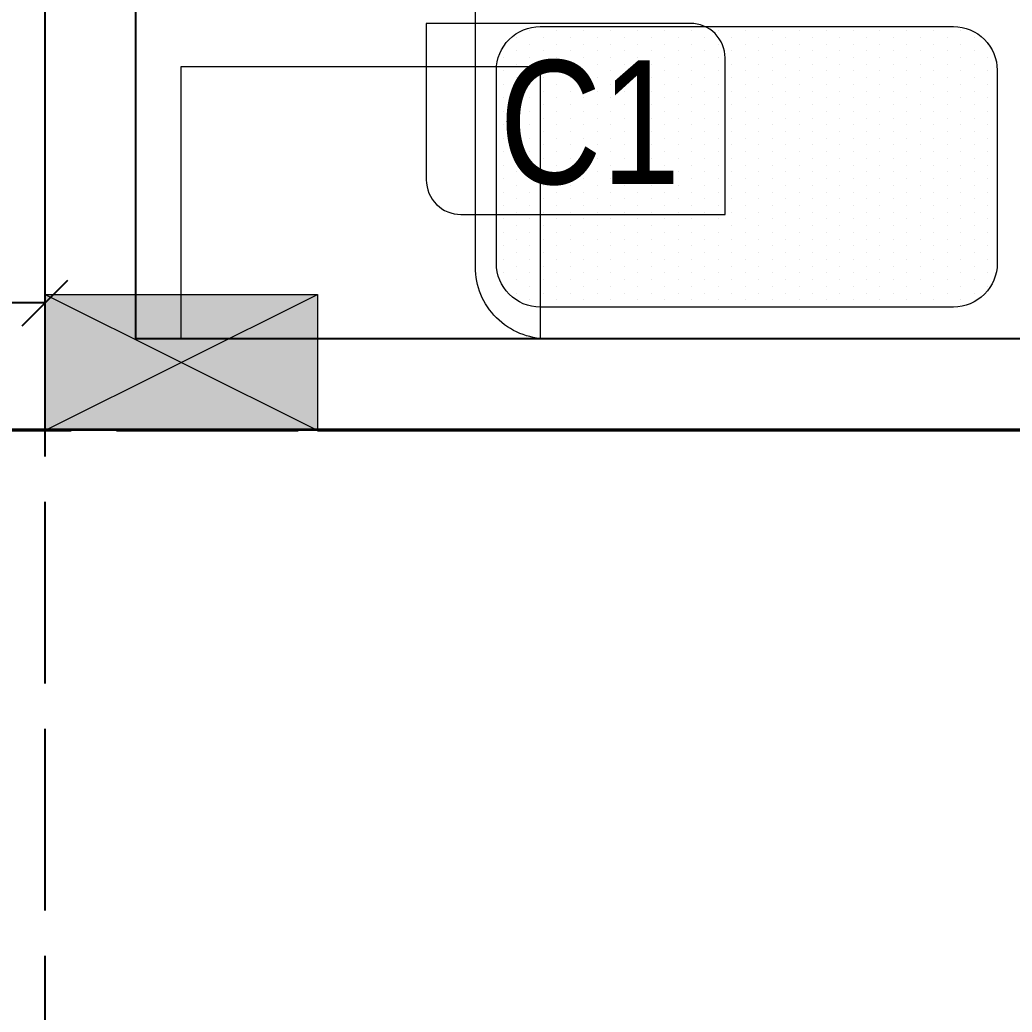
# Model space of a CAD drawing. Header units: inches. Extents: x -9010 to 68966, y 35237 to 36644.
# Drawn here: x -8766.9 to -8701.3, y 35433.5 to 35499 of the extents above; entities that cross this region are included whole.
import ezdxf

# ---------------------------------------------------------------- set-up
doc = ezdxf.new("R2010")
doc.units = ezdxf.units.IN
doc.linetypes.add('ACAD_ISO02W100', pattern=[15, 12, -3])
for name, color, linetype, lineweight in [('0Y-DIM', 54, 'Continuous', 25), ('0Y-WALLS', 23, 'Continuous', 25), ('CE-TEXT', 7, 'Continuous', 0), ('COL NO', 7, 'Continuous', 0), ('Column', 240, 'Continuous', 9), ('COLUMN HATCH', 252, 'Continuous', 5), ('WALL', 6, 'Continuous', 20)]:
    doc.layers.add(name, color=color, linetype=linetype, lineweight=lineweight)
doc.layers.add('0Y-FURNITURE', color=7, linetype='Continuous', lineweight=9, true_color=0x454545)
doc.styles.get("Standard").update_dxf_attribs({"font": 'arial.ttf'})
doc.styles.add('stylus bt', font='swissck.ttf')
doc.dimstyles.get("Standard").update_dxf_attribs({"dimtxt": 6, "dimasz": 3, "dimexe": 0.18, "dimexo": 0.0625, "dimgap": 0.09, "dimtad": 0, "dimdec": 0, "dimzin": 0, "dimdsep": 46, "dimlunit": 4, "dimtxsty": 'Standard', "dimblk": 'OBLIQUE', "dimcen": 0.09, "dimclrt": 256, "dimadec": 0, "dimazin": 0, "dimtfac": 1, "dimtdec": 0, "dimtofl": 0, "dimtmove": 0, "dimatfit": 3, "dimfxl": 1, "dimtolj": 1, "dimtzin": 0, "dimarcsym": 0})

# ---------------------------------------------------------------- blocks, each defined once
blk = doc.blocks.new('dsda')
at = {"layer": 'COLUMN HATCH', "true_color": 0xb3b3b3, "transparency": 33554549}
h = blk.add_hatch(color=253, dxfattribs=at)
h.dxf.hatch_style = 1
h.paths.add_polyline_path([(82546.375, -2802.43), (82528.375, -2802.43), (82537.375, -2806.93)])
h.paths.add_polyline_path([(82528.375, -2802.43), (82528.375, -2811.43), (82537.375, -2806.93)])
h.paths.add_polyline_path([(82537.375, -2806.93), (82528.375, -2811.43), (82546.375, -2811.43)])
h.paths.add_polyline_path([(82546.375, -2802.43), (82537.375, -2806.93), (82546.375, -2811.43)])
at = {"layer": 'Column'}
for p, q in [((82528.375, -2802.43), (82546.375, -2811.43)), ((82546.375, -2802.43), (82528.375, -2811.43))]:
    blk.add_line(p, q, dxfattribs=at)
blk.add_lwpolyline([(82528.375, -2802.43), (82546.375, -2802.43), (82546.375, -2811.43), (82528.375, -2811.43)], close=True, dxfattribs=at)
blk = doc.blocks.new('_Oblique')
at = {"color": 0, "linetype": 'ByBlock', "lineweight": -2}
blk.add_line((-0.5, -0.5), (0.5, 0.5), dxfattribs=at)
blk = doc.blocks.new('*D79')
at = {"color": 0, "lineweight": -2, "transparency": 16777216}
for p, q in [((-8825.227, 35471.946), (-8825.227, 35480.493)), ((-8825.227, 35480.313), (-8814.312, 35480.314)), ((-8765.224, 35480.314), (-8776.139, 35480.314)), ((-8765.224, 35471.947), (-8765.224, 35480.494))]:
    blk.add_line(p, q, dxfattribs=at)
at = {"layer": 'Defpoints', "color": 0, "transparency": 16777216}
for p in [(-8765.224, 35480.314), (-8825.227, 35471.883), (-8765.224, 35471.884)]:
    blk.add_point(p, dxfattribs=at)
at = {"color": 0, "lineweight": -2, "transparency": 16777216, "xscale": 3, "yscale": 3, "zscale": 3}
for p, rotation in [((-8825.227, 35480.313), 180.0008605399076), ((-8765.224, 35480.314), 0.00086053990759562)]:
    blk.add_blockref('_Oblique', p, dxfattribs=dict(at, rotation=rotation))
at = {"transparency": 16777216, "insert": (-8795.225, 35480.314), "char_height": 6, "attachment_point": 5, "rotation": 0.00086}
blk.add_mtext("\\A1;5' [1524.1]", dxfattribs=at)
blk = doc.blocks.new('*X4')
at = {"color": 0}
for p, q in [((273.9375, 457.03125), (273.9375, 457.03125)), ((274.3125, 457.03125), (274.3125, 457.03125)), ((274.6875, 457.03125), (274.6875, 457.03125)), ((275.0625, 457.03125), (275.0625, 457.03125)), ((275.4375, 457.03125), (275.4375, 457.03125)), ((275.8125, 457.03125), (275.8125, 457.03125)), ((276.1875, 457.03125), (276.1875, 457.03125)), ((276.5625, 457.03125), (276.5625, 457.03125)), ((276.9375, 457.03125), (276.9375, 457.03125)), ((277.3125, 457.03125), (277.3125, 457.03125)), ((277.6875, 457.03125), (277.6875, 457.03125)), ((278.0625, 457.03125), (278.0625, 457.03125)), ((278.4375, 457.03125), (278.4375, 457.03125)), ((278.8125, 457.03125), (278.8125, 457.03125)), ((279.1875, 457.03125), (279.1875, 457.03125)), ((279.5625, 457.03125), (279.5625, 457.03125)), ((273.75, 456.9375), (273.75, 456.9375)), ((274.125, 456.9375), (274.125, 456.9375)), ((274.5, 456.9375), (274.5, 456.9375)), ((274.875, 456.9375), (274.875, 456.9375)), ((275.25, 456.9375), (275.25, 456.9375)), ((275.625, 456.9375), (275.625, 456.9375)), ((276, 456.9375), (276, 456.9375)), ((276.375, 456.9375), (276.375, 456.9375)), ((276.75, 456.9375), (276.75, 456.9375)), ((277.125, 456.9375), (277.125, 456.9375)), ((277.5, 456.9375), (277.5, 456.9375)), ((277.875, 456.9375), (277.875, 456.9375)), ((278.25, 456.9375), (278.25, 456.9375)), ((278.625, 456.9375), (278.625, 456.9375)), ((279, 456.9375), (279, 456.9375)), ((279.375, 456.9375), (279.375, 456.9375)), ((279.75, 456.9375), (279.75, 456.9375)), ((273.5625, 456.84375), (273.5625, 456.84375)), ((273.9375, 456.84375), (273.9375, 456.84375)), ((274.3125, 456.84375), (274.3125, 456.84375)), ((274.6875, 456.84375), (274.6875, 456.84375)), ((275.0625, 456.84375), (275.0625, 456.84375)), ((275.4375, 456.84375), (275.4375, 456.84375)), ((275.8125, 456.84375), (275.8125, 456.84375)), ((276.1875, 456.84375), (276.1875, 456.84375)), ((276.5625, 456.84375), (276.5625, 456.84375)), ((276.9375, 456.84375), (276.9375, 456.84375)), ((277.3125, 456.84375), (277.3125, 456.84375)), ((277.6875, 456.84375), (277.6875, 456.84375)), ((278.0625, 456.84375), (278.0625, 456.84375)), ((278.4375, 456.84375), (278.4375, 456.84375)), ((278.8125, 456.84375), (278.8125, 456.84375)), ((279.1875, 456.84375), (279.1875, 456.84375)), ((279.5625, 456.84375), (279.5625, 456.84375)), ((279.9375, 456.84375), (279.9375, 456.84375)), ((273.375, 456.75), (273.375, 456.75)), ((273.5625, 456.65625), (273.5625, 456.65625)), ((273.75, 456.75), (273.75, 456.75)), ((273.9375, 456.65625), (273.9375, 456.65625)), ((274.125, 456.75), (274.125, 456.75)), ((274.3125, 456.65625), (274.3125, 456.65625)), ((274.5, 456.75), (274.5, 456.75)), ((274.6875, 456.65625), (274.6875, 456.65625)), ((274.875, 456.75), (274.875, 456.75)), ((275.0625, 456.65625), (275.0625, 456.65625)), ((275.25, 456.75), (275.25, 456.75)), ((275.4375, 456.65625), (275.4375, 456.65625)), ((275.625, 456.75), (275.625, 456.75)), ((275.8125, 456.65625), (275.8125, 456.65625)), ((276, 456.75), (276, 456.75)), ((276.1875, 456.65625), (276.1875, 456.65625)), ((276.375, 456.75), (276.375, 456.75)), ((276.5625, 456.65625), (276.5625, 456.65625)), ((276.75, 456.75), (276.75, 456.75)), ((276.9375, 456.65625), (276.9375, 456.65625)), ((277.125, 456.75), (277.125, 456.75)), ((277.3125, 456.65625), (277.3125, 456.65625)), ((277.5, 456.75), (277.5, 456.75)), ((277.6875, 456.65625), (277.6875, 456.65625)), ((277.875, 456.75), (277.875, 456.75)), ((278.0625, 456.65625), (278.0625, 456.65625)), ((278.25, 456.75), (278.25, 456.75)), ((278.4375, 456.65625), (278.4375, 456.65625)), ((278.625, 456.75), (278.625, 456.75)), ((278.8125, 456.65625), (278.8125, 456.65625)), ((279, 456.75), (279, 456.75)), ((279.1875, 456.65625), (279.1875, 456.65625)), ((279.375, 456.75), (279.375, 456.75)), ((279.5625, 456.65625), (279.5625, 456.65625)), ((279.75, 456.75), (279.75, 456.75)), ((279.9375, 456.65625), (279.9375, 456.65625)), ((280.125, 456.75), (280.125, 456.75)), ((273.375, 456.5625), (273.375, 456.5625)), ((273.75, 456.5625), (273.75, 456.5625)), ((274.125, 456.5625), (274.125, 456.5625)), ((274.5, 456.5625), (274.5, 456.5625)), ((274.875, 456.5625), (274.875, 456.5625)), ((275.25, 456.5625), (275.25, 456.5625)), ((275.625, 456.5625), (275.625, 456.5625)), ((276, 456.5625), (276, 456.5625)), ((276.375, 456.5625), (276.375, 456.5625)), ((276.75, 456.5625), (276.75, 456.5625)), ((277.125, 456.5625), (277.125, 456.5625)), ((277.5, 456.5625), (277.5, 456.5625)), ((277.875, 456.5625), (277.875, 456.5625)), ((278.25, 456.5625), (278.25, 456.5625)), ((278.625, 456.5625), (278.625, 456.5625)), ((279, 456.5625), (279, 456.5625)), ((279.375, 456.5625), (279.375, 456.5625)), ((279.75, 456.5625), (279.75, 456.5625)), ((280.125, 456.5625), (280.125, 456.5625)), ((273.375, 456.375), (273.375, 456.375)), ((273.5625, 456.46875), (273.5625, 456.46875)), ((273.75, 456.375), (273.75, 456.375)), ((273.9375, 456.46875), (273.9375, 456.46875)), ((274.125, 456.375), (274.125, 456.375)), ((274.3125, 456.46875), (274.3125, 456.46875)), ((274.5, 456.375), (274.5, 456.375)), ((274.6875, 456.46875), (274.6875, 456.46875)), ((274.875, 456.375), (274.875, 456.375)), ((275.0625, 456.46875), (275.0625, 456.46875)), ((275.25, 456.375), (275.25, 456.375)), ((275.4375, 456.46875), (275.4375, 456.46875)), ((275.625, 456.375), (275.625, 456.375)), ((275.8125, 456.46875), (275.8125, 456.46875)), ((276, 456.375), (276, 456.375)), ((276.1875, 456.46875), (276.1875, 456.46875)), ((276.375, 456.375), (276.375, 456.375)), ((276.5625, 456.46875), (276.5625, 456.46875)), ((276.75, 456.375), (276.75, 456.375)), ((276.9375, 456.46875), (276.9375, 456.46875)), ((277.125, 456.375), (277.125, 456.375)), ((277.3125, 456.46875), (277.3125, 456.46875)), ((277.5, 456.375), (277.5, 456.375)), ((277.6875, 456.46875), (277.6875, 456.46875)), ((277.875, 456.375), (277.875, 456.375)), ((278.0625, 456.46875), (278.0625, 456.46875)), ((278.25, 456.375), (278.25, 456.375)), ((278.4375, 456.46875), (278.4375, 456.46875)), ((278.625, 456.375), (278.625, 456.375)), ((278.8125, 456.46875), (278.8125, 456.46875)), ((279, 456.375), (279, 456.375)), ((279.1875, 456.46875), (279.1875, 456.46875)), ((279.375, 456.375), (279.375, 456.375)), ((279.5625, 456.46875), (279.5625, 456.46875)), ((279.75, 456.375), (279.75, 456.375)), ((279.9375, 456.46875), (279.9375, 456.46875)), ((280.125, 456.375), (280.125, 456.375)), ((273.5625, 456.28125), (273.5625, 456.28125)), ((273.9375, 456.28125), (273.9375, 456.28125)), ((274.3125, 456.28125), (274.3125, 456.28125)), ((274.6875, 456.28125), (274.6875, 456.28125)), ((275.0625, 456.28125), (275.0625, 456.28125)), ((275.4375, 456.28125), (275.4375, 456.28125)), ((275.8125, 456.28125), (275.8125, 456.28125)), ((276.1875, 456.28125), (276.1875, 456.28125)), ((276.5625, 456.28125), (276.5625, 456.28125)), ((276.9375, 456.28125), (276.9375, 456.28125)), ((277.3125, 456.28125), (277.3125, 456.28125)), ((277.6875, 456.28125), (277.6875, 456.28125)), ((278.0625, 456.28125), (278.0625, 456.28125)), ((278.4375, 456.28125), (278.4375, 456.28125)), ((278.8125, 456.28125), (278.8125, 456.28125)), ((279.1875, 456.28125), (279.1875, 456.28125)), ((279.5625, 456.28125), (279.5625, 456.28125)), ((279.9375, 456.28125), (279.9375, 456.28125)), ((273.375, 456.1875), (273.375, 456.1875)), ((273.5625, 456.09375), (273.5625, 456.09375)), ((273.75, 456.1875), (273.75, 456.1875)), ((273.9375, 456.09375), (273.9375, 456.09375)), ((274.125, 456.1875), (274.125, 456.1875)), ((274.3125, 456.09375), (274.3125, 456.09375)), ((274.5, 456.1875), (274.5, 456.1875)), ((274.6875, 456.09375), (274.6875, 456.09375)), ((274.875, 456.1875), (274.875, 456.1875)), ((275.0625, 456.09375), (275.0625, 456.09375)), ((275.25, 456.1875), (275.25, 456.1875)), ((275.4375, 456.09375), (275.4375, 456.09375)), ((275.625, 456.1875), (275.625, 456.1875)), ((275.8125, 456.09375), (275.8125, 456.09375)), ((276, 456.1875), (276, 456.1875)), ((276.1875, 456.09375), (276.1875, 456.09375)), ((276.375, 456.1875), (276.375, 456.1875)), ((276.5625, 456.09375), (276.5625, 456.09375)), ((276.75, 456.1875), (276.75, 456.1875)), ((276.9375, 456.09375), (276.9375, 456.09375)), ((277.125, 456.1875), (277.125, 456.1875)), ((277.3125, 456.09375), (277.3125, 456.09375)), ((277.5, 456.1875), (277.5, 456.1875)), ((277.6875, 456.09375), (277.6875, 456.09375)), ((277.875, 456.1875), (277.875, 456.1875)), ((278.0625, 456.09375), (278.0625, 456.09375)), ((278.25, 456.1875), (278.25, 456.1875)), ((278.4375, 456.09375), (278.4375, 456.09375)), ((278.625, 456.1875), (278.625, 456.1875)), ((278.8125, 456.09375), (278.8125, 456.09375)), ((279, 456.1875), (279, 456.1875)), ((279.1875, 456.09375), (279.1875, 456.09375)), ((279.375, 456.1875), (279.375, 456.1875)), ((279.5625, 456.09375), (279.5625, 456.09375)), ((279.75, 456.1875), (279.75, 456.1875)), ((279.9375, 456.09375), (279.9375, 456.09375)), ((280.125, 456.1875), (280.125, 456.1875)), ((273.375, 456), (273.375, 456)), ((273.75, 456), (273.75, 456)), ((274.125, 456), (274.125, 456)), ((274.5, 456), (274.5, 456)), ((274.875, 456), (274.875, 456)), ((275.25, 456), (275.25, 456)), ((275.625, 456), (275.625, 456)), ((276, 456), (276, 456)), ((276.375, 456), (276.375, 456)), ((276.75, 456), (276.75, 456)), ((277.125, 456), (277.125, 456)), ((277.5, 456), (277.5, 456)), ((277.875, 456), (277.875, 456)), ((278.25, 456), (278.25, 456)), ((278.625, 456), (278.625, 456)), ((279, 456), (279, 456)), ((279.375, 456), (279.375, 456)), ((279.75, 456), (279.75, 456)), ((280.125, 456), (280.125, 456)), ((273.375, 455.8125), (273.375, 455.8125)), ((273.5625, 455.90625), (273.5625, 455.90625)), ((273.75, 455.8125), (273.75, 455.8125)), ((273.9375, 455.90625), (273.9375, 455.90625)), ((274.125, 455.8125), (274.125, 455.8125)), ((274.3125, 455.90625), (274.3125, 455.90625)), ((274.5, 455.8125), (274.5, 455.8125)), ((274.6875, 455.90625), (274.6875, 455.90625)), ((274.875, 455.8125), (274.875, 455.8125)), ((275.0625, 455.90625), (275.0625, 455.90625)), ((275.25, 455.8125), (275.25, 455.8125)), ((275.4375, 455.90625), (275.4375, 455.90625)), ((275.625, 455.8125), (275.625, 455.8125)), ((275.8125, 455.90625), (275.8125, 455.90625)), ((276, 455.8125), (276, 455.8125)), ((276.1875, 455.90625), (276.1875, 455.90625)), ((276.375, 455.8125), (276.375, 455.8125)), ((276.5625, 455.90625), (276.5625, 455.90625)), ((276.75, 455.8125), (276.75, 455.8125)), ((276.9375, 455.90625), (276.9375, 455.90625)), ((277.125, 455.8125), (277.125, 455.8125)), ((277.3125, 455.90625), (277.3125, 455.90625)), ((277.5, 455.8125), (277.5, 455.8125)), ((277.6875, 455.90625), (277.6875, 455.90625)), ((277.875, 455.8125), (277.875, 455.8125)), ((278.0625, 455.90625), (278.0625, 455.90625)), ((278.25, 455.8125), (278.25, 455.8125)), ((278.4375, 455.90625), (278.4375, 455.90625)), ((278.625, 455.8125), (278.625, 455.8125)), ((278.8125, 455.90625), (278.8125, 455.90625)), ((279, 455.8125), (279, 455.8125)), ((279.1875, 455.90625), (279.1875, 455.90625)), ((279.375, 455.8125), (279.375, 455.8125)), ((279.5625, 455.90625), (279.5625, 455.90625)), ((279.75, 455.8125), (279.75, 455.8125)), ((279.9375, 455.90625), (279.9375, 455.90625)), ((280.125, 455.8125), (280.125, 455.8125)), ((273.5625, 455.71875), (273.5625, 455.71875)), ((273.9375, 455.71875), (273.9375, 455.71875)), ((274.3125, 455.71875), (274.3125, 455.71875)), ((274.6875, 455.71875), (274.6875, 455.71875)), ((275.0625, 455.71875), (275.0625, 455.71875)), ((275.4375, 455.71875), (275.4375, 455.71875)), ((275.8125, 455.71875), (275.8125, 455.71875)), ((276.1875, 455.71875), (276.1875, 455.71875)), ((276.5625, 455.71875), (276.5625, 455.71875)), ((276.9375, 455.71875), (276.9375, 455.71875)), ((277.3125, 455.71875), (277.3125, 455.71875)), ((277.6875, 455.71875), (277.6875, 455.71875)), ((278.0625, 455.71875), (278.0625, 455.71875)), ((278.4375, 455.71875), (278.4375, 455.71875)), ((278.8125, 455.71875), (278.8125, 455.71875)), ((279.1875, 455.71875), (279.1875, 455.71875)), ((279.5625, 455.71875), (279.5625, 455.71875)), ((279.9375, 455.71875), (279.9375, 455.71875)), ((273.375, 455.625), (273.375, 455.625)), ((273.5625, 455.53125), (273.5625, 455.53125)), ((273.75, 455.625), (273.75, 455.625)), ((273.9375, 455.53125), (273.9375, 455.53125)), ((274.125, 455.625), (274.125, 455.625)), ((274.3125, 455.53125), (274.3125, 455.53125)), ((274.5, 455.625), (274.5, 455.625)), ((274.6875, 455.53125), (274.6875, 455.53125)), ((274.875, 455.625), (274.875, 455.625)), ((275.0625, 455.53125), (275.0625, 455.53125)), ((275.25, 455.625), (275.25, 455.625)), ((275.4375, 455.53125), (275.4375, 455.53125)), ((275.625, 455.625), (275.625, 455.625)), ((275.8125, 455.53125), (275.8125, 455.53125)), ((276, 455.625), (276, 455.625)), ((276.1875, 455.53125), (276.1875, 455.53125)), ((276.375, 455.625), (276.375, 455.625)), ((276.5625, 455.53125), (276.5625, 455.53125)), ((276.75, 455.625), (276.75, 455.625)), ((276.9375, 455.53125), (276.9375, 455.53125)), ((277.125, 455.625), (277.125, 455.625)), ((277.3125, 455.53125), (277.3125, 455.53125)), ((277.5, 455.625), (277.5, 455.625)), ((277.6875, 455.53125), (277.6875, 455.53125)), ((277.875, 455.625), (277.875, 455.625)), ((278.0625, 455.53125), (278.0625, 455.53125)), ((278.25, 455.625), (278.25, 455.625)), ((278.4375, 455.53125), (278.4375, 455.53125)), ((278.625, 455.625), (278.625, 455.625)), ((278.8125, 455.53125), (278.8125, 455.53125)), ((279, 455.625), (279, 455.625)), ((279.1875, 455.53125), (279.1875, 455.53125)), ((279.375, 455.625), (279.375, 455.625)), ((279.5625, 455.53125), (279.5625, 455.53125)), ((279.75, 455.625), (279.75, 455.625)), ((279.9375, 455.53125), (279.9375, 455.53125)), ((280.125, 455.625), (280.125, 455.625)), ((273.375, 455.4375), (273.375, 455.4375)), ((273.75, 455.4375), (273.75, 455.4375)), ((274.125, 455.4375), (274.125, 455.4375)), ((274.5, 455.4375), (274.5, 455.4375)), ((274.875, 455.4375), (274.875, 455.4375)), ((275.25, 455.4375), (275.25, 455.4375)), ((275.625, 455.4375), (275.625, 455.4375)), ((276, 455.4375), (276, 455.4375)), ((276.375, 455.4375), (276.375, 455.4375)), ((276.75, 455.4375), (276.75, 455.4375)), ((277.125, 455.4375), (277.125, 455.4375)), ((277.5, 455.4375), (277.5, 455.4375)), ((277.875, 455.4375), (277.875, 455.4375)), ((278.25, 455.4375), (278.25, 455.4375)), ((278.625, 455.4375), (278.625, 455.4375)), ((279, 455.4375), (279, 455.4375)), ((279.375, 455.4375), (279.375, 455.4375)), ((279.75, 455.4375), (279.75, 455.4375)), ((280.125, 455.4375), (280.125, 455.4375)), ((273.375, 455.25), (273.375, 455.25)), ((273.5625, 455.34375), (273.5625, 455.34375)), ((273.75, 455.25), (273.75, 455.25)), ((273.9375, 455.34375), (273.9375, 455.34375)), ((274.125, 455.25), (274.125, 455.25)), ((274.3125, 455.34375), (274.3125, 455.34375)), ((274.5, 455.25), (274.5, 455.25)), ((274.6875, 455.34375), (274.6875, 455.34375)), ((274.875, 455.25), (274.875, 455.25)), ((275.0625, 455.34375), (275.0625, 455.34375)), ((275.25, 455.25), (275.25, 455.25)), ((275.4375, 455.34375), (275.4375, 455.34375)), ((275.625, 455.25), (275.625, 455.25)), ((275.8125, 455.34375), (275.8125, 455.34375)), ((276, 455.25), (276, 455.25)), ((276.1875, 455.34375), (276.1875, 455.34375)), ((276.375, 455.25), (276.375, 455.25)), ((276.5625, 455.34375), (276.5625, 455.34375)), ((276.75, 455.25), (276.75, 455.25)), ((276.9375, 455.34375), (276.9375, 455.34375)), ((277.125, 455.25), (277.125, 455.25)), ((277.3125, 455.34375), (277.3125, 455.34375)), ((277.5, 455.25), (277.5, 455.25)), ((277.6875, 455.34375), (277.6875, 455.34375)), ((277.875, 455.25), (277.875, 455.25)), ((278.0625, 455.34375), (278.0625, 455.34375)), ((278.25, 455.25), (278.25, 455.25)), ((278.4375, 455.34375), (278.4375, 455.34375)), ((278.625, 455.25), (278.625, 455.25)), ((278.8125, 455.34375), (278.8125, 455.34375)), ((279, 455.25), (279, 455.25)), ((279.1875, 455.34375), (279.1875, 455.34375)), ((279.375, 455.25), (279.375, 455.25)), ((279.5625, 455.34375), (279.5625, 455.34375)), ((279.75, 455.25), (279.75, 455.25)), ((279.9375, 455.34375), (279.9375, 455.34375)), ((280.125, 455.25), (280.125, 455.25)), ((273.5625, 455.15625), (273.5625, 455.15625)), ((273.9375, 455.15625), (273.9375, 455.15625)), ((274.3125, 455.15625), (274.3125, 455.15625)), ((274.6875, 455.15625), (274.6875, 455.15625)), ((275.0625, 455.15625), (275.0625, 455.15625)), ((275.4375, 455.15625), (275.4375, 455.15625)), ((275.8125, 455.15625), (275.8125, 455.15625)), ((276.1875, 455.15625), (276.1875, 455.15625)), ((276.5625, 455.15625), (276.5625, 455.15625)), ((276.9375, 455.15625), (276.9375, 455.15625)), ((277.3125, 455.15625), (277.3125, 455.15625)), ((277.6875, 455.15625), (277.6875, 455.15625)), ((278.0625, 455.15625), (278.0625, 455.15625)), ((278.4375, 455.15625), (278.4375, 455.15625)), ((278.8125, 455.15625), (278.8125, 455.15625)), ((279.1875, 455.15625), (279.1875, 455.15625)), ((279.5625, 455.15625), (279.5625, 455.15625)), ((279.9375, 455.15625), (279.9375, 455.15625)), ((273.375, 455.0625), (273.375, 455.0625)), ((273.5625, 454.96875), (273.5625, 454.96875)), ((273.75, 455.0625), (273.75, 455.0625)), ((273.9375, 454.96875), (273.9375, 454.96875)), ((274.125, 455.0625), (274.125, 455.0625)), ((274.3125, 454.96875), (274.3125, 454.96875)), ((274.5, 455.0625), (274.5, 455.0625)), ((274.6875, 454.96875), (274.6875, 454.96875)), ((274.875, 455.0625), (274.875, 455.0625)), ((275.0625, 454.96875), (275.0625, 454.96875)), ((275.25, 455.0625), (275.25, 455.0625)), ((275.4375, 454.96875), (275.4375, 454.96875)), ((275.625, 455.0625), (275.625, 455.0625)), ((275.8125, 454.96875), (275.8125, 454.96875)), ((276, 455.0625), (276, 455.0625)), ((276.1875, 454.96875), (276.1875, 454.96875)), ((276.375, 455.0625), (276.375, 455.0625)), ((276.5625, 454.96875), (276.5625, 454.96875)), ((276.75, 455.0625), (276.75, 455.0625)), ((276.9375, 454.96875), (276.9375, 454.96875)), ((277.125, 455.0625), (277.125, 455.0625)), ((277.3125, 454.96875), (277.3125, 454.96875)), ((277.5, 455.0625), (277.5, 455.0625)), ((277.6875, 454.96875), (277.6875, 454.96875)), ((277.875, 455.0625), (277.875, 455.0625)), ((278.0625, 454.96875), (278.0625, 454.96875)), ((278.25, 455.0625), (278.25, 455.0625)), ((278.4375, 454.96875), (278.4375, 454.96875)), ((278.625, 455.0625), (278.625, 455.0625)), ((278.8125, 454.96875), (278.8125, 454.96875)), ((279, 455.0625), (279, 455.0625)), ((279.1875, 454.96875), (279.1875, 454.96875)), ((279.375, 455.0625), (279.375, 455.0625)), ((279.5625, 454.96875), (279.5625, 454.96875)), ((279.75, 455.0625), (279.75, 455.0625)), ((279.9375, 454.96875), (279.9375, 454.96875)), ((280.125, 455.0625), (280.125, 455.0625)), ((273.375, 454.875), (273.375, 454.875)), ((273.75, 454.875), (273.75, 454.875)), ((274.125, 454.875), (274.125, 454.875)), ((274.5, 454.875), (274.5, 454.875)), ((274.875, 454.875), (274.875, 454.875)), ((275.25, 454.875), (275.25, 454.875)), ((275.625, 454.875), (275.625, 454.875)), ((276, 454.875), (276, 454.875)), ((276.375, 454.875), (276.375, 454.875)), ((276.75, 454.875), (276.75, 454.875)), ((277.125, 454.875), (277.125, 454.875)), ((277.5, 454.875), (277.5, 454.875)), ((277.875, 454.875), (277.875, 454.875)), ((278.25, 454.875), (278.25, 454.875)), ((278.625, 454.875), (278.625, 454.875)), ((279, 454.875), (279, 454.875)), ((279.375, 454.875), (279.375, 454.875)), ((279.75, 454.875), (279.75, 454.875)), ((280.125, 454.875), (280.125, 454.875)), ((273.375, 454.6875), (273.375, 454.6875)), ((273.5625, 454.78125), (273.5625, 454.78125)), ((273.75, 454.6875), (273.75, 454.6875)), ((273.9375, 454.78125), (273.9375, 454.78125)), ((274.125, 454.6875), (274.125, 454.6875)), ((274.3125, 454.78125), (274.3125, 454.78125)), ((274.5, 454.6875), (274.5, 454.6875)), ((274.6875, 454.78125), (274.6875, 454.78125)), ((274.875, 454.6875), (274.875, 454.6875)), ((275.0625, 454.78125), (275.0625, 454.78125)), ((275.25, 454.6875), (275.25, 454.6875)), ((275.4375, 454.78125), (275.4375, 454.78125)), ((275.625, 454.6875), (275.625, 454.6875)), ((275.8125, 454.78125), (275.8125, 454.78125)), ((276, 454.6875), (276, 454.6875)), ((276.1875, 454.78125), (276.1875, 454.78125)), ((276.375, 454.6875), (276.375, 454.6875)), ((276.5625, 454.78125), (276.5625, 454.78125)), ((276.75, 454.6875), (276.75, 454.6875)), ((276.9375, 454.78125), (276.9375, 454.78125)), ((277.125, 454.6875), (277.125, 454.6875)), ((277.3125, 454.78125), (277.3125, 454.78125)), ((277.5, 454.6875), (277.5, 454.6875)), ((277.6875, 454.78125), (277.6875, 454.78125)), ((277.875, 454.6875), (277.875, 454.6875)), ((278.0625, 454.78125), (278.0625, 454.78125)), ((278.25, 454.6875), (278.25, 454.6875)), ((278.4375, 454.78125), (278.4375, 454.78125)), ((278.625, 454.6875), (278.625, 454.6875)), ((278.8125, 454.78125), (278.8125, 454.78125)), ((279, 454.6875), (279, 454.6875)), ((279.1875, 454.78125), (279.1875, 454.78125)), ((279.375, 454.6875), (279.375, 454.6875)), ((279.5625, 454.78125), (279.5625, 454.78125)), ((279.75, 454.6875), (279.75, 454.6875)), ((279.9375, 454.78125), (279.9375, 454.78125)), ((280.125, 454.6875), (280.125, 454.6875)), ((273.5625, 454.59375), (273.5625, 454.59375)), ((273.9375, 454.59375), (273.9375, 454.59375)), ((274.3125, 454.59375), (274.3125, 454.59375)), ((274.6875, 454.59375), (274.6875, 454.59375)), ((275.0625, 454.59375), (275.0625, 454.59375)), ((275.4375, 454.59375), (275.4375, 454.59375)), ((275.8125, 454.59375), (275.8125, 454.59375)), ((276.1875, 454.59375), (276.1875, 454.59375)), ((276.5625, 454.59375), (276.5625, 454.59375)), ((276.9375, 454.59375), (276.9375, 454.59375)), ((277.3125, 454.59375), (277.3125, 454.59375)), ((277.6875, 454.59375), (277.6875, 454.59375)), ((278.0625, 454.59375), (278.0625, 454.59375)), ((278.4375, 454.59375), (278.4375, 454.59375)), ((278.8125, 454.59375), (278.8125, 454.59375)), ((279.1875, 454.59375), (279.1875, 454.59375)), ((279.5625, 454.59375), (279.5625, 454.59375)), ((279.9375, 454.59375), (279.9375, 454.59375)), ((273.375, 454.5), (273.375, 454.5)), ((273.5625, 454.40625), (273.5625, 454.40625)), ((273.75, 454.5), (273.75, 454.5)), ((273.9375, 454.40625), (273.9375, 454.40625)), ((274.125, 454.5), (274.125, 454.5)), ((274.3125, 454.40625), (274.3125, 454.40625)), ((274.5, 454.5), (274.5, 454.5)), ((274.6875, 454.40625), (274.6875, 454.40625)), ((274.875, 454.5), (274.875, 454.5)), ((275.0625, 454.40625), (275.0625, 454.40625)), ((275.25, 454.5), (275.25, 454.5)), ((275.4375, 454.40625), (275.4375, 454.40625)), ((275.625, 454.5), (275.625, 454.5)), ((275.8125, 454.40625), (275.8125, 454.40625)), ((276, 454.5), (276, 454.5)), ((276.1875, 454.40625), (276.1875, 454.40625)), ((276.375, 454.5), (276.375, 454.5)), ((276.5625, 454.40625), (276.5625, 454.40625)), ((276.75, 454.5), (276.75, 454.5)), ((276.9375, 454.40625), (276.9375, 454.40625)), ((277.125, 454.5), (277.125, 454.5)), ((277.3125, 454.40625), (277.3125, 454.40625)), ((277.5, 454.5), (277.5, 454.5)), ((277.6875, 454.40625), (277.6875, 454.40625)), ((277.875, 454.5), (277.875, 454.5)), ((278.0625, 454.40625), (278.0625, 454.40625)), ((278.25, 454.5), (278.25, 454.5)), ((278.4375, 454.40625), (278.4375, 454.40625)), ((278.625, 454.5), (278.625, 454.5)), ((278.8125, 454.40625), (278.8125, 454.40625)), ((279, 454.5), (279, 454.5)), ((279.1875, 454.40625), (279.1875, 454.40625)), ((279.375, 454.5), (279.375, 454.5)), ((279.5625, 454.40625), (279.5625, 454.40625)), ((279.75, 454.5), (279.75, 454.5)), ((279.9375, 454.40625), (279.9375, 454.40625)), ((280.125, 454.5), (280.125, 454.5)), ((273.375, 454.3125), (273.375, 454.3125)), ((273.75, 454.3125), (273.75, 454.3125)), ((274.125, 454.3125), (274.125, 454.3125)), ((274.5, 454.3125), (274.5, 454.3125)), ((274.875, 454.3125), (274.875, 454.3125)), ((275.25, 454.3125), (275.25, 454.3125)), ((275.625, 454.3125), (275.625, 454.3125)), ((276, 454.3125), (276, 454.3125)), ((276.375, 454.3125), (276.375, 454.3125)), ((276.75, 454.3125), (276.75, 454.3125)), ((277.125, 454.3125), (277.125, 454.3125)), ((277.5, 454.3125), (277.5, 454.3125)), ((277.875, 454.3125), (277.875, 454.3125)), ((278.25, 454.3125), (278.25, 454.3125)), ((278.625, 454.3125), (278.625, 454.3125)), ((279, 454.3125), (279, 454.3125)), ((279.375, 454.3125), (279.375, 454.3125)), ((279.75, 454.3125), (279.75, 454.3125)), ((280.125, 454.3125), (280.125, 454.3125)), ((273.375, 454.125), (273.375, 454.125)), ((273.5625, 454.21875), (273.5625, 454.21875)), ((273.75, 454.125), (273.75, 454.125)), ((273.9375, 454.21875), (273.9375, 454.21875)), ((274.125, 454.125), (274.125, 454.125)), ((274.3125, 454.21875), (274.3125, 454.21875)), ((274.5, 454.125), (274.5, 454.125)), ((274.6875, 454.21875), (274.6875, 454.21875)), ((274.875, 454.125), (274.875, 454.125)), ((275.0625, 454.21875), (275.0625, 454.21875)), ((275.25, 454.125), (275.25, 454.125)), ((275.4375, 454.21875), (275.4375, 454.21875)), ((275.625, 454.125), (275.625, 454.125)), ((275.8125, 454.21875), (275.8125, 454.21875)), ((276, 454.125), (276, 454.125)), ((276.1875, 454.21875), (276.1875, 454.21875)), ((276.375, 454.125), (276.375, 454.125)), ((276.5625, 454.21875), (276.5625, 454.21875)), ((276.75, 454.125), (276.75, 454.125)), ((276.9375, 454.21875), (276.9375, 454.21875)), ((277.125, 454.125), (277.125, 454.125)), ((277.3125, 454.21875), (277.3125, 454.21875)), ((277.5, 454.125), (277.5, 454.125)), ((277.6875, 454.21875), (277.6875, 454.21875)), ((277.875, 454.125), (277.875, 454.125)), ((278.0625, 454.21875), (278.0625, 454.21875)), ((278.25, 454.125), (278.25, 454.125)), ((278.4375, 454.21875), (278.4375, 454.21875)), ((278.625, 454.125), (278.625, 454.125)), ((278.8125, 454.21875), (278.8125, 454.21875)), ((279, 454.125), (279, 454.125)), ((279.1875, 454.21875), (279.1875, 454.21875)), ((279.375, 454.125), (279.375, 454.125)), ((279.5625, 454.21875), (279.5625, 454.21875)), ((279.75, 454.125), (279.75, 454.125)), ((279.9375, 454.21875), (279.9375, 454.21875)), ((280.125, 454.125), (280.125, 454.125)), ((273.5625, 454.03125), (273.5625, 454.03125)), ((273.9375, 454.03125), (273.9375, 454.03125)), ((274.3125, 454.03125), (274.3125, 454.03125)), ((274.6875, 454.03125), (274.6875, 454.03125)), ((275.0625, 454.03125), (275.0625, 454.03125)), ((275.4375, 454.03125), (275.4375, 454.03125)), ((275.8125, 454.03125), (275.8125, 454.03125)), ((276.1875, 454.03125), (276.1875, 454.03125)), ((276.5625, 454.03125), (276.5625, 454.03125)), ((276.9375, 454.03125), (276.9375, 454.03125)), ((277.3125, 454.03125), (277.3125, 454.03125)), ((277.6875, 454.03125), (277.6875, 454.03125)), ((278.0625, 454.03125), (278.0625, 454.03125)), ((278.4375, 454.03125), (278.4375, 454.03125)), ((278.8125, 454.03125), (278.8125, 454.03125)), ((279.1875, 454.03125), (279.1875, 454.03125)), ((279.5625, 454.03125), (279.5625, 454.03125)), ((279.9375, 454.03125), (279.9375, 454.03125)), ((273.375, 453.9375), (273.375, 453.9375)), ((273.75, 453.9375), (273.75, 453.9375)), ((274.125, 453.9375), (274.125, 453.9375)), ((274.5, 453.9375), (274.5, 453.9375)), ((274.875, 453.9375), (274.875, 453.9375)), ((275.25, 453.9375), (275.25, 453.9375)), ((275.625, 453.9375), (275.625, 453.9375)), ((276, 453.9375), (276, 453.9375)), ((276.375, 453.9375), (276.375, 453.9375)), ((276.75, 453.9375), (276.75, 453.9375)), ((277.125, 453.9375), (277.125, 453.9375)), ((277.5, 453.9375), (277.5, 453.9375)), ((277.875, 453.9375), (277.875, 453.9375)), ((278.25, 453.9375), (278.25, 453.9375)), ((278.625, 453.9375), (278.625, 453.9375)), ((279, 453.9375), (279, 453.9375)), ((279.375, 453.9375), (279.375, 453.9375)), ((279.75, 453.9375), (279.75, 453.9375)), ((280.125, 453.9375), (280.125, 453.9375)), ((273.375, 453.75), (273.375, 453.75)), ((273.5625, 453.84375), (273.5625, 453.84375)), ((273.75, 453.75), (273.75, 453.75)), ((273.9375, 453.84375), (273.9375, 453.84375)), ((274.125, 453.75), (274.125, 453.75)), ((274.3125, 453.84375), (274.3125, 453.84375)), ((274.5, 453.75), (274.5, 453.75)), ((274.6875, 453.84375), (274.6875, 453.84375)), ((274.875, 453.75), (274.875, 453.75)), ((275.0625, 453.84375), (275.0625, 453.84375)), ((275.25, 453.75), (275.25, 453.75)), ((275.4375, 453.84375), (275.4375, 453.84375)), ((275.625, 453.75), (275.625, 453.75)), ((275.8125, 453.84375), (275.8125, 453.84375)), ((276, 453.75), (276, 453.75)), ((276.1875, 453.84375), (276.1875, 453.84375)), ((276.375, 453.75), (276.375, 453.75)), ((276.5625, 453.84375), (276.5625, 453.84375)), ((276.75, 453.75), (276.75, 453.75)), ((276.9375, 453.84375), (276.9375, 453.84375)), ((277.125, 453.75), (277.125, 453.75)), ((277.3125, 453.84375), (277.3125, 453.84375)), ((277.5, 453.75), (277.5, 453.75)), ((277.6875, 453.84375), (277.6875, 453.84375)), ((277.875, 453.75), (277.875, 453.75)), ((278.0625, 453.84375), (278.0625, 453.84375)), ((278.25, 453.75), (278.25, 453.75)), ((278.4375, 453.84375), (278.4375, 453.84375)), ((278.625, 453.75), (278.625, 453.75)), ((278.8125, 453.84375), (278.8125, 453.84375)), ((279, 453.75), (279, 453.75)), ((279.1875, 453.84375), (279.1875, 453.84375)), ((279.375, 453.75), (279.375, 453.75)), ((279.5625, 453.84375), (279.5625, 453.84375)), ((279.75, 453.75), (279.75, 453.75)), ((279.9375, 453.84375), (279.9375, 453.84375)), ((280.125, 453.75), (280.125, 453.75)), ((273.5625, 453.65625), (273.5625, 453.65625)), ((273.9375, 453.65625), (273.9375, 453.65625)), ((274.3125, 453.65625), (274.3125, 453.65625)), ((274.6875, 453.65625), (274.6875, 453.65625)), ((275.0625, 453.65625), (275.0625, 453.65625)), ((275.4375, 453.65625), (275.4375, 453.65625)), ((275.8125, 453.65625), (275.8125, 453.65625)), ((276.1875, 453.65625), (276.1875, 453.65625)), ((276.5625, 453.65625), (276.5625, 453.65625)), ((276.9375, 453.65625), (276.9375, 453.65625)), ((277.3125, 453.65625), (277.3125, 453.65625)), ((277.6875, 453.65625), (277.6875, 453.65625)), ((278.0625, 453.65625), (278.0625, 453.65625)), ((278.4375, 453.65625), (278.4375, 453.65625)), ((278.8125, 453.65625), (278.8125, 453.65625)), ((279.1875, 453.65625), (279.1875, 453.65625)), ((279.5625, 453.65625), (279.5625, 453.65625)), ((279.9375, 453.65625), (279.9375, 453.65625)), ((273.375, 453.5625), (273.375, 453.5625)), ((273.5625, 453.46875), (273.5625, 453.46875)), ((273.75, 453.5625), (273.75, 453.5625)), ((273.9375, 453.46875), (273.9375, 453.46875)), ((274.125, 453.5625), (274.125, 453.5625)), ((274.3125, 453.46875), (274.3125, 453.46875)), ((274.5, 453.5625), (274.5, 453.5625)), ((274.6875, 453.46875), (274.6875, 453.46875)), ((274.875, 453.5625), (274.875, 453.5625)), ((275.0625, 453.46875), (275.0625, 453.46875)), ((275.25, 453.5625), (275.25, 453.5625)), ((275.4375, 453.46875), (275.4375, 453.46875)), ((275.625, 453.5625), (275.625, 453.5625)), ((275.8125, 453.46875), (275.8125, 453.46875)), ((276, 453.5625), (276, 453.5625)), ((276.1875, 453.46875), (276.1875, 453.46875)), ((276.375, 453.5625), (276.375, 453.5625)), ((276.5625, 453.46875), (276.5625, 453.46875)), ((276.75, 453.5625), (276.75, 453.5625)), ((276.9375, 453.46875), (276.9375, 453.46875)), ((277.125, 453.5625), (277.125, 453.5625)), ((277.3125, 453.46875), (277.3125, 453.46875)), ((277.5, 453.5625), (277.5, 453.5625)), ((277.6875, 453.46875), (277.6875, 453.46875)), ((277.875, 453.5625), (277.875, 453.5625)), ((278.0625, 453.46875), (278.0625, 453.46875)), ((278.25, 453.5625), (278.25, 453.5625)), ((278.4375, 453.46875), (278.4375, 453.46875)), ((278.625, 453.5625), (278.625, 453.5625)), ((278.8125, 453.46875), (278.8125, 453.46875)), ((279, 453.5625), (279, 453.5625)), ((279.1875, 453.46875), (279.1875, 453.46875)), ((279.375, 453.5625), (279.375, 453.5625)), ((279.5625, 453.46875), (279.5625, 453.46875)), ((279.75, 453.5625), (279.75, 453.5625)), ((279.9375, 453.46875), (279.9375, 453.46875)), ((280.125, 453.5625), (280.125, 453.5625)), ((273.375, 453.375), (273.375, 453.375)), ((273.75, 453.375), (273.75, 453.375)), ((274.125, 453.375), (274.125, 453.375)), ((274.5, 453.375), (274.5, 453.375)), ((274.875, 453.375), (274.875, 453.375)), ((275.25, 453.375), (275.25, 453.375)), ((275.625, 453.375), (275.625, 453.375)), ((276, 453.375), (276, 453.375)), ((276.375, 453.375), (276.375, 453.375)), ((276.75, 453.375), (276.75, 453.375)), ((277.125, 453.375), (277.125, 453.375)), ((277.5, 453.375), (277.5, 453.375)), ((277.875, 453.375), (277.875, 453.375)), ((278.25, 453.375), (278.25, 453.375)), ((278.625, 453.375), (278.625, 453.375)), ((279, 453.375), (279, 453.375)), ((279.375, 453.375), (279.375, 453.375)), ((279.75, 453.375), (279.75, 453.375)), ((273.5625, 453.28125), (273.5625, 453.28125)), ((273.75, 453.1875), (273.75, 453.1875)), ((273.9375, 453.28125), (273.9375, 453.28125)), ((274.125, 453.1875), (274.125, 453.1875)), ((274.3125, 453.28125), (274.3125, 453.28125)), ((274.5, 453.1875), (274.5, 453.1875)), ((274.6875, 453.28125), (274.6875, 453.28125)), ((274.875, 453.1875), (274.875, 453.1875)), ((275.0625, 453.28125), (275.0625, 453.28125)), ((275.25, 453.1875), (275.25, 453.1875)), ((275.4375, 453.28125), (275.4375, 453.28125)), ((275.625, 453.1875), (275.625, 453.1875)), ((275.8125, 453.28125), (275.8125, 453.28125)), ((276, 453.1875), (276, 453.1875)), ((276.1875, 453.28125), (276.1875, 453.28125)), ((276.375, 453.1875), (276.375, 453.1875)), ((276.5625, 453.28125), (276.5625, 453.28125)), ((276.75, 453.1875), (276.75, 453.1875)), ((276.9375, 453.28125), (276.9375, 453.28125)), ((277.125, 453.1875), (277.125, 453.1875)), ((277.3125, 453.28125), (277.3125, 453.28125)), ((277.5, 453.1875), (277.5, 453.1875)), ((277.6875, 453.28125), (277.6875, 453.28125)), ((277.875, 453.1875), (277.875, 453.1875)), ((278.0625, 453.28125), (278.0625, 453.28125)), ((278.25, 453.1875), (278.25, 453.1875)), ((278.4375, 453.28125), (278.4375, 453.28125)), ((278.625, 453.1875), (278.625, 453.1875)), ((278.8125, 453.28125), (278.8125, 453.28125)), ((279, 453.1875), (279, 453.1875)), ((279.1875, 453.28125), (279.1875, 453.28125)), ((279.375, 453.1875), (279.375, 453.1875)), ((279.5625, 453.28125), (279.5625, 453.28125)), ((279.75, 453.1875), (279.75, 453.1875)), ((279.9375, 453.28125), (279.9375, 453.28125))]:
    blk.add_line(p, q, dxfattribs=at)
blk = doc.blocks.new('A$C52E67D0D')
at = {"layer": '0Y-FURNITURE'}
for points in [[(1901, 0), (601, 0, -0.414214), (501, 100), (501, 1700, -0.414214), (601, 1800), (1901, 1800, -0.414214), (2001, 1700), (2001, 100, -0.414214)], [(1911, 1365.1), (1335, 1365.1, -0.414214), (1274.2, 1425.9), (1274.2, 1694.8, -0.414214), (1335, 1755.7), (1911, 1755.7, -0.414214), (1971.8, 1694.8), (1971.8, 1425.9, -0.414214)]]:
    blk.add_lwpolyline(points, format="xyb", close=True, dxfattribs=at)
at = {"layer": '0Y-FURNITURE', "xscale": 100, "yscale": 100, "zscale": 100}
blk.add_blockref('*X4', (-26050, -43948.2), dxfattribs=at)
blk = doc.blocks.new('A$C2d08eea1')
at = {"layer": '0Y-FURNITURE', "color": 8}
blk.add_lwpolyline([(9, 24.088), (32.704, 24.088), (32.704, 6.088), (9, 6.088)], close=True, dxfattribs=at)
at = {"layer": '0Y-WALLS', "color": 8}
for p, q in [((0, 0.088), (0, 135.088)), ((6, 6.088), (6, 135.088)), ((193, 6.088), (6, 6.088))]:
    blk.add_line(p, q, dxfattribs=at)
at = {"layer": '0Y-FURNITURE', "color": 8, "xscale": 0.0474247286377734, "yscale": 0.0474247286377734, "zscale": 0.0474247286377734, "rotation": 180}
blk.add_blockref('A$C52E67D0D', (123.328, 91.452), dxfattribs=at)

msp = doc.modelspace()

# ---------------------------------------------------------------- linework, layer by layer
at = {"linetype": 'ACAD_ISO02W100'}
for p, q in [((-8765.224, 35410.172), (-8765.224, 35996.515)), ((-8865.499, 35471.883), (-8086.365, 35471.883)), ((-8256.241, 35471.947), (-8801.241, 35471.952))]:
    msp.add_line(p, q, dxfattribs=at)
msp.add_lwpolyline([(-8801.239, 35799.952), (-8256.224, 35799.947), (-8256.241, 35471.947), (-8801.241, 35471.951)], close=True)
at = {"layer": '0Y-DIM', "color": 18, "lineweight": 30, "true_color": 0x000000}
msp.add_lwpolyline([(-8765.227, 35471.883), (-8825.227, 35471.883), (-8825.223, 35919.883), (-8196.223, 35919.878), (-8196.227, 35471.878), (-8747.227, 35471.883)], dxfattribs=at)
at = {"layer": 'COL NO'}
msp.add_lwpolyline([(-8737.75, 35486.161), (-8720.297, 35486.161), (-8720.297, 35496.501, 0.414214), (-8722.583, 35498.787), (-8740.036, 35498.787), (-8740.036, 35488.447, 0.414214)], format="xyb", close=True, dxfattribs=at)

# ---------------------------------------------------------------- block references
at = {"layer": '0Y-FURNITURE'}
msp.add_blockref('A$C2d08eea1', (-8765.224, 35471.859), dxfattribs=at)
at = {"layer": 'WALL', "rotation": 179.9995044211945}
msp.add_blockref('dsda', (73781.124, 32668.739), dxfattribs=at)

# ---------------------------------------------------------------- texts
at = {"layer": 'CE-TEXT', "ltscale": 0.3, "style": 'stylus bt'}
msp.add_text('C1', height=8.1648, rotation=359.9995, dxfattribs=at).set_placement((-8735.214, 35488.18))

# ---------------------------------------------------------------- dimensions: what is measured, and where the dimension line sits
dim = msp.add_aligned_dim(p1=(-8825.227, 35471.883), p2=(-8765.224, 35471.884), distance=8.43, dimstyle='Standard')
dim.commit()
dim.dimension.update_dxf_attribs({"geometry": '*D79', "text_midpoint": (-8795.225, 35480.314)})

doc.saveas('drawing.dxf')
